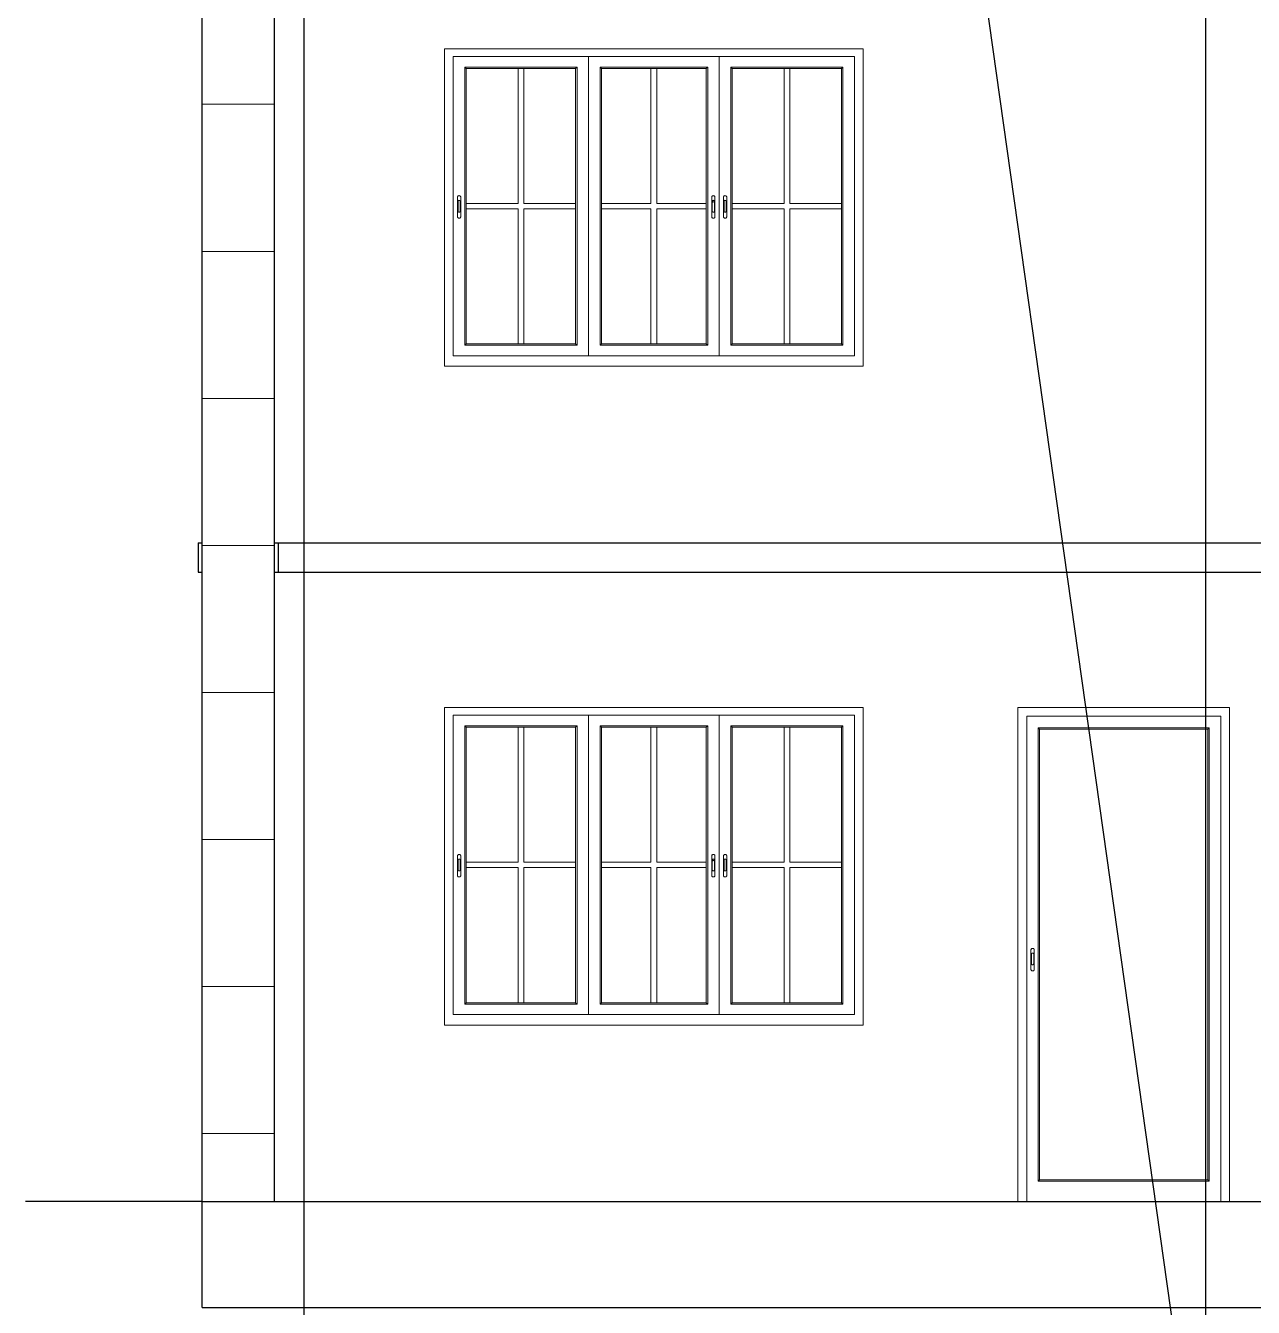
# Model space of a CAD drawing. Header units: inches. Extents: x -5000150 to -4996975, y -3262045 to -3259800.
# Drawn here: x -4998942.3 to -4998733.5, y -3261155.9 to -3260938 of the extents above; entities that cross this region are included whole.
import ezdxf

# ---------------------------------------------------------------- set-up
doc = ezdxf.new("R2010")
doc.units = ezdxf.units.IN
doc.header["$LTSCALE"] = 2
doc.header["$MEASUREMENT"] = 0
doc.linetypes.add('ACAD_ISO02W100', pattern=[15, 12, -3])
doc.layers.get('0').update_dxf_attribs({"linetype": 'CONTINUOUS'})
doc.layers.add('HATCH', color=60, linetype='ACAD_ISO02W100', lineweight=13)
doc.layers.add('window', color=4, linetype='CONTINUOUS', lineweight=13)

msp = doc.modelspace()

# ---------------------------------------------------------------- hatches: boundary and pattern name
at = {"layer": 'HATCH', "transparency": 33554661}
h = msp.add_hatch(dxfattribs=at)
h.set_pattern_fill('ANSI37', color=256, scale=200, angle=45)
h.set_pattern_definition([(90, (6503.708, 1998.61), (-25, 0), []), (180, (6503.708, 1998.61), (-4e-15, -25), [])])
h.paths.add_polyline_path([(-4998900, -3260913.91), (-4998900, -3260763.91), (-4998907.01, -3260763.91), (-4998907.01, -3260801.91), (-4998908.12, -3260801.91), (-4998908.12, -3260806.91), (-4998907.01, -3260806.91), (-4998907.01, -3260913.91), (-4998913.41, -3260913.91), (-4998913.41, -3260918.91), (-4998912.31, -3260918.91), (-4998912.31, -3261025.91), (-4998912.31, -3261137.91), (-4998900, -3261137.91), (-4998900, -3261025.91)])

# ---------------------------------------------------------------- linework, layer by layer
at = {"ltscale": 0.5}
for p, q in [((-4998900, -3261025.91), (-4998900, -3260913.91)), ((-4998912.31, -3261025.91), (-4998912.31, -3260918.91)), ((-4998912.97, -3261025.91), (-4998912.31, -3261025.91)), ((-4998912.97, -3261025.91), (-4998912.97, -3261030.91)), ((-4998912.31, -3261137.91), (-4998912.31, -3261025.91)), ((-4998900, -3261025.91), (-4998565.77, -3261025.91)), ((-4998900, -3261137.91), (-4998900, -3261025.91)), ((-4998899.33, -3261030.91), (-4998899.33, -3261025.91)), ((-4998912.97, -3261030.91), (-4998912.31, -3261030.91)), ((-4998900, -3261030.91), (-4998565.77, -3261030.91)), ((-4998912.31, -3261137.91), (-4998942.31, -3261137.91)), ((-4998912.31, -3261137.91), (-4998568.28, -3261137.91)), ((-4998912.31, -3261155.91), (-4998912.31, -3261137.91)), ((-4998912.31, -3261155.91), (-4998568.28, -3261155.91))]:
    msp.add_line(p, q, dxfattribs=at)
for p, direction in [((-4998894.94, -3260110.56), (0.1395005, -0.990222)), ((-4998894.94, -3260110.56), (0, 1)), ((-4998741.63, -3260237.3), (0, 1))]:
    msp.add_xline(p, direction, dxfattribs=at)
at = {"layer": 'window'}
for p, q in [((-4998871.08, -3260995.91), (-4998871.08, -3260941.91)), ((-4998799.85, -3260941.91), (-4998871.08, -3260941.91)), ((-4998869.58, -3260994.14), (-4998869.58, -3260943.25)), ((-4998801.35, -3260943.25), (-4998869.58, -3260943.25)), ((-4998846.58, -3260943.25), (-4998846.58, -3260994.14)), ((-4998824.35, -3260943.25), (-4998824.35, -3260994.14)), ((-4998801.35, -3260943.25), (-4998801.35, -3260994.14)), ((-4998799.85, -3260995.91), (-4998799.85, -3260941.91)), ((-4998867.62, -3260992.34), (-4998867.62, -3260945.05)), ((-4998867.62, -3260945.05), (-4998848.54, -3260945.05)), ((-4998867.37, -3260945.27), (-4998867.62, -3260945.05)), ((-4998867.37, -3260992.11), (-4998867.37, -3260945.27)), ((-4998848.79, -3260945.27), (-4998867.37, -3260945.27)), ((-4998858.57, -3260945.27), (-4998858.57, -3260968.24)), ((-4998857.59, -3260945.27), (-4998857.59, -3260968.24)), ((-4998848.79, -3260945.27), (-4998848.54, -3260945.05)), ((-4998848.79, -3260945.27), (-4998848.79, -3260992.11)), ((-4998848.54, -3260945.05), (-4998848.54, -3260992.34)), ((-4998826.32, -3260945.05), (-4998844.62, -3260945.05)), ((-4998844.62, -3260945.05), (-4998844.62, -3260992.34)), ((-4998844.37, -3260945.27), (-4998844.62, -3260945.05)), ((-4998844.37, -3260945.27), (-4998844.37, -3260992.11)), ((-4998844.37, -3260945.27), (-4998826.56, -3260945.27)), ((-4998835.96, -3260945.27), (-4998835.96, -3260968.24)), ((-4998834.98, -3260945.27), (-4998834.98, -3260968.24)), ((-4998826.56, -3260945.27), (-4998826.32, -3260945.05)), ((-4998826.56, -3260992.11), (-4998826.56, -3260945.27)), ((-4998826.32, -3260992.34), (-4998826.32, -3260945.05)), ((-4998822.39, -3260992.34), (-4998822.39, -3260945.05)), ((-4998822.39, -3260945.05), (-4998803.32, -3260945.05)), ((-4998822.14, -3260945.27), (-4998822.39, -3260945.05)), ((-4998822.14, -3260992.11), (-4998822.14, -3260945.27)), ((-4998803.56, -3260945.27), (-4998822.14, -3260945.27)), ((-4998813.34, -3260945.27), (-4998813.34, -3260968.24)), ((-4998812.36, -3260945.27), (-4998812.36, -3260968.24)), ((-4998803.56, -3260945.27), (-4998803.32, -3260945.05)), ((-4998803.56, -3260945.27), (-4998803.56, -3260992.11)), ((-4998803.32, -3260945.05), (-4998803.32, -3260992.34)), ((-4998868.85, -3260967.09), (-4998868.84, -3260967.06)), ((-4998868.85, -3260967.12), (-4998868.84, -3260967.06)), ((-4998868.85, -3260967.12), (-4998868.85, -3260967.09)), ((-4998868.85, -3260970.52), (-4998868.85, -3260967.12)), ((-4998868.84, -3260967.06), (-4998868.82, -3260967.02)), ((-4998868.82, -3260967.02), (-4998868.8, -3260966.99)), ((-4998868.78, -3260966.97), (-4998868.8, -3260966.99)), ((-4998868.74, -3260966.95), (-4998868.78, -3260966.97)), ((-4998868.76, -3260967.82), (-4998868.77, -3260967.84)), ((-4998868.77, -3260967.84), (-4998868.77, -3260969.55)), ((-4998868.75, -3260967.78), (-4998868.76, -3260967.8)), ((-4998868.76, -3260967.8), (-4998868.76, -3260967.82)), ((-4998868.73, -3260967.76), (-4998868.75, -3260967.78)), ((-4998868.74, -3260966.95), (-4998868.71, -3260966.93)), ((-4998868.71, -3260967.74), (-4998868.73, -3260967.76)), ((-4998868.67, -3260966.91), (-4998868.71, -3260966.93)), ((-4998868.69, -3260967.72), (-4998868.71, -3260967.74)), ((-4998868.67, -3260967.71), (-4998868.69, -3260967.72)), ((-4998868.63, -3260966.91), (-4998868.67, -3260966.91)), ((-4998868.64, -3260967.7), (-4998868.67, -3260967.71)), ((-4998868.61, -3260967.7), (-4998868.64, -3260967.7)), ((-4998868.58, -3260966.9), (-4998868.63, -3260966.91)), ((-4998868.58, -3260967.69), (-4998868.61, -3260967.7)), ((-4998868.54, -3260966.91), (-4998868.58, -3260966.9)), ((-4998868.56, -3260967.7), (-4998868.58, -3260967.69)), ((-4998868.53, -3260967.7), (-4998868.56, -3260967.7)), ((-4998868.54, -3260966.91), (-4998868.5, -3260966.91)), ((-4998868.5, -3260967.71), (-4998868.53, -3260967.7)), ((-4998868.5, -3260966.91), (-4998868.46, -3260966.93)), ((-4998868.48, -3260967.72), (-4998868.5, -3260967.71)), ((-4998868.46, -3260967.74), (-4998868.48, -3260967.72)), ((-4998868.46, -3260966.93), (-4998868.43, -3260966.95)), ((-4998868.44, -3260967.76), (-4998868.46, -3260967.74)), ((-4998868.42, -3260967.78), (-4998868.44, -3260967.76)), ((-4998868.43, -3260966.95), (-4998868.39, -3260966.97)), ((-4998868.41, -3260967.8), (-4998868.42, -3260967.78)), ((-4998868.41, -3260967.82), (-4998868.41, -3260967.8)), ((-4998868.4, -3260967.84), (-4998868.41, -3260967.82)), ((-4998868.4, -3260969.55), (-4998868.4, -3260967.84)), ((-4998868.39, -3260966.97), (-4998868.37, -3260966.99)), ((-4998868.34, -3260967.02), (-4998868.37, -3260966.99)), ((-4998868.33, -3260967.06), (-4998868.34, -3260967.02)), ((-4998868.32, -3260967.09), (-4998868.33, -3260967.06)), ((-4998868.32, -3260967.09), (-4998868.31, -3260967.12)), ((-4998868.31, -3260967.12), (-4998868.31, -3260970.52)), ((-4998825.61, -3260967.06), (-4998825.62, -3260967.09)), ((-4998825.62, -3260967.09), (-4998825.62, -3260967.12)), ((-4998825.62, -3260967.12), (-4998825.62, -3260970.52)), ((-4998825.59, -3260967.02), (-4998825.61, -3260967.06)), ((-4998825.57, -3260966.99), (-4998825.59, -3260967.02)), ((-4998825.54, -3260966.97), (-4998825.57, -3260966.99)), ((-4998825.51, -3260966.95), (-4998825.54, -3260966.97)), ((-4998825.53, -3260967.82), (-4998825.52, -3260967.8)), ((-4998825.53, -3260967.84), (-4998825.53, -3260967.82)), ((-4998825.53, -3260968.09), (-4998825.53, -3260967.84)), ((-4998825.52, -3260967.8), (-4998825.51, -3260967.78)), ((-4998825.47, -3260966.93), (-4998825.51, -3260966.95)), ((-4998825.51, -3260967.78), (-4998825.5, -3260967.76)), ((-4998825.5, -3260967.76), (-4998825.48, -3260967.74)), ((-4998825.48, -3260967.74), (-4998825.46, -3260967.72)), ((-4998825.43, -3260966.91), (-4998825.47, -3260966.93)), ((-4998825.46, -3260967.72), (-4998825.43, -3260967.71)), ((-4998825.39, -3260966.91), (-4998825.43, -3260966.91)), ((-4998825.43, -3260967.71), (-4998825.4, -3260967.7)), ((-4998825.43, -3260967.96), (-4998825.4, -3260967.95)), ((-4998825.4, -3260967.7), (-4998825.38, -3260967.7)), ((-4998825.4, -3260967.95), (-4998825.38, -3260967.94)), ((-4998825.35, -3260966.9), (-4998825.39, -3260966.91)), ((-4998825.38, -3260967.7), (-4998825.35, -3260967.69)), ((-4998825.38, -3260967.94), (-4998825.35, -3260967.94)), ((-4998825.31, -3260966.91), (-4998825.35, -3260966.9)), ((-4998825.35, -3260967.69), (-4998825.32, -3260967.7)), ((-4998825.35, -3260967.94), (-4998825.32, -3260967.94)), ((-4998825.32, -3260967.7), (-4998825.29, -3260967.7)), ((-4998825.32, -3260967.94), (-4998825.29, -3260967.95)), ((-4998825.27, -3260966.91), (-4998825.31, -3260966.91)), ((-4998825.29, -3260967.7), (-4998825.27, -3260967.71)), ((-4998825.29, -3260967.95), (-4998825.27, -3260967.96)), ((-4998825.23, -3260966.93), (-4998825.27, -3260966.91)), ((-4998825.27, -3260967.71), (-4998825.24, -3260967.72)), ((-4998825.24, -3260967.72), (-4998825.22, -3260967.74)), ((-4998825.19, -3260966.95), (-4998825.23, -3260966.93)), ((-4998825.22, -3260967.74), (-4998825.2, -3260967.76)), ((-4998825.2, -3260967.76), (-4998825.19, -3260967.78)), ((-4998825.16, -3260966.97), (-4998825.19, -3260966.95)), ((-4998825.19, -3260967.78), (-4998825.18, -3260967.8)), ((-4998825.18, -3260967.8), (-4998825.17, -3260967.82)), ((-4998825.17, -3260967.82), (-4998825.17, -3260967.84)), ((-4998825.17, -3260969.55), (-4998825.17, -3260967.84)), ((-4998825.13, -3260966.99), (-4998825.16, -3260966.97)), ((-4998825.11, -3260967.02), (-4998825.13, -3260966.99)), ((-4998825.09, -3260967.06), (-4998825.11, -3260967.02)), ((-4998825.08, -3260967.09), (-4998825.09, -3260967.06)), ((-4998825.08, -3260967.12), (-4998825.09, -3260967.06)), ((-4998825.08, -3260967.12), (-4998825.08, -3260967.09)), ((-4998825.08, -3260970.52), (-4998825.08, -3260967.12)), ((-4998823.63, -3260967.12), (-4998823.61, -3260967.06)), ((-4998823.63, -3260967.12), (-4998823.62, -3260967.09)), ((-4998823.63, -3260970.52), (-4998823.63, -3260967.12)), ((-4998823.62, -3260967.09), (-4998823.61, -3260967.06)), ((-4998823.61, -3260967.06), (-4998823.6, -3260967.02)), ((-4998823.6, -3260967.02), (-4998823.58, -3260966.99)), ((-4998823.55, -3260966.97), (-4998823.58, -3260966.99)), ((-4998823.52, -3260966.95), (-4998823.55, -3260966.97)), ((-4998823.53, -3260967.8), (-4998823.54, -3260967.82)), ((-4998823.54, -3260967.82), (-4998823.54, -3260967.84)), ((-4998823.54, -3260967.84), (-4998823.54, -3260969.55)), ((-4998823.52, -3260967.78), (-4998823.53, -3260967.8)), ((-4998823.52, -3260966.95), (-4998823.48, -3260966.93)), ((-4998823.5, -3260967.76), (-4998823.52, -3260967.78)), ((-4998823.49, -3260967.74), (-4998823.5, -3260967.76)), ((-4998823.46, -3260967.72), (-4998823.49, -3260967.74)), ((-4998823.44, -3260966.91), (-4998823.48, -3260966.93)), ((-4998823.44, -3260967.71), (-4998823.46, -3260967.72)), ((-4998823.4, -3260966.91), (-4998823.44, -3260966.91)), ((-4998823.41, -3260967.7), (-4998823.44, -3260967.71)), ((-4998823.39, -3260967.7), (-4998823.41, -3260967.7)), ((-4998823.36, -3260966.9), (-4998823.4, -3260966.91)), ((-4998823.36, -3260967.69), (-4998823.39, -3260967.7)), ((-4998823.32, -3260966.91), (-4998823.36, -3260966.9)), ((-4998823.33, -3260967.7), (-4998823.36, -3260967.69)), ((-4998823.3, -3260967.7), (-4998823.33, -3260967.7)), ((-4998823.32, -3260966.91), (-4998823.27, -3260966.91)), ((-4998823.28, -3260967.71), (-4998823.3, -3260967.7)), ((-4998823.25, -3260967.72), (-4998823.28, -3260967.71)), ((-4998823.27, -3260966.91), (-4998823.23, -3260966.93)), ((-4998823.23, -3260967.74), (-4998823.25, -3260967.72)), ((-4998823.23, -3260966.93), (-4998823.2, -3260966.95)), ((-4998823.21, -3260967.76), (-4998823.23, -3260967.74)), ((-4998823.2, -3260967.78), (-4998823.21, -3260967.76)), ((-4998823.2, -3260966.95), (-4998823.17, -3260966.97)), ((-4998823.18, -3260967.8), (-4998823.2, -3260967.78)), ((-4998823.18, -3260967.82), (-4998823.18, -3260967.8)), ((-4998823.18, -3260967.84), (-4998823.18, -3260967.82)), ((-4998823.18, -3260969.55), (-4998823.18, -3260967.84)), ((-4998823.17, -3260966.97), (-4998823.14, -3260966.99)), ((-4998823.12, -3260967.02), (-4998823.14, -3260966.99)), ((-4998823.1, -3260967.06), (-4998823.12, -3260967.02)), ((-4998823.09, -3260967.09), (-4998823.1, -3260967.06)), ((-4998823.09, -3260967.09), (-4998823.09, -3260967.12)), ((-4998823.09, -3260967.12), (-4998823.09, -3260970.52)), ((-4998868.76, -3260969.57), (-4998868.77, -3260969.55)), ((-4998868.76, -3260969.6), (-4998868.76, -3260969.57)), ((-4998868.75, -3260969.62), (-4998868.76, -3260969.6)), ((-4998868.73, -3260969.64), (-4998868.75, -3260969.62)), ((-4998868.71, -3260969.65), (-4998868.73, -3260969.64)), ((-4998868.69, -3260969.67), (-4998868.71, -3260969.65)), ((-4998868.67, -3260969.68), (-4998868.69, -3260969.67)), ((-4998868.64, -3260969.69), (-4998868.67, -3260969.68)), ((-4998868.61, -3260969.7), (-4998868.64, -3260969.69)), ((-4998868.58, -3260969.7), (-4998868.61, -3260969.7)), ((-4998868.56, -3260969.7), (-4998868.58, -3260969.7)), ((-4998868.53, -3260969.69), (-4998868.56, -3260969.7)), ((-4998868.5, -3260969.68), (-4998868.53, -3260969.69)), ((-4998868.48, -3260969.67), (-4998868.5, -3260969.68)), ((-4998868.46, -3260969.65), (-4998868.48, -3260969.67)), ((-4998868.44, -3260969.64), (-4998868.46, -3260969.65)), ((-4998868.42, -3260969.62), (-4998868.44, -3260969.64)), ((-4998868.41, -3260969.6), (-4998868.42, -3260969.62)), ((-4998868.4, -3260969.55), (-4998868.41, -3260969.57)), ((-4998868.41, -3260969.57), (-4998868.41, -3260969.6)), ((-4998867.37, -3260968.24), (-4998858.57, -3260968.24)), ((-4998867.37, -3260969.14), (-4998858.57, -3260969.14)), ((-4998858.57, -3260969.14), (-4998858.57, -3260992.11)), ((-4998857.59, -3260968.24), (-4998848.79, -3260968.24)), ((-4998857.59, -3260969.14), (-4998848.79, -3260969.14)), ((-4998857.59, -3260969.14), (-4998857.59, -3260992.11)), ((-4998835.96, -3260968.24), (-4998844.37, -3260968.24)), ((-4998835.96, -3260969.14), (-4998844.37, -3260969.14)), ((-4998835.96, -3260969.14), (-4998835.96, -3260992.11)), ((-4998826.56, -3260968.24), (-4998834.98, -3260968.24)), ((-4998834.98, -3260969.14), (-4998834.98, -3260992.11)), ((-4998826.56, -3260969.14), (-4998834.98, -3260969.14)), ((-4998825.53, -3260968.07), (-4998825.52, -3260968.05)), ((-4998825.53, -3260968.09), (-4998825.53, -3260968.07)), ((-4998825.53, -3260969.55), (-4998825.53, -3260968.09)), ((-4998825.53, -3260969.55), (-4998825.53, -3260969.57)), ((-4998825.53, -3260969.57), (-4998825.52, -3260969.6)), ((-4998825.52, -3260968.05), (-4998825.51, -3260968.02)), ((-4998825.52, -3260969.6), (-4998825.51, -3260969.62)), ((-4998825.51, -3260968.02), (-4998825.5, -3260968)), ((-4998825.51, -3260969.62), (-4998825.5, -3260969.64)), ((-4998825.5, -3260968), (-4998825.48, -3260967.99)), ((-4998825.5, -3260969.64), (-4998825.48, -3260969.65)), ((-4998825.48, -3260967.99), (-4998825.46, -3260967.97)), ((-4998825.48, -3260969.65), (-4998825.46, -3260969.67)), ((-4998825.46, -3260967.97), (-4998825.43, -3260967.96)), ((-4998825.46, -3260969.67), (-4998825.43, -3260969.68)), ((-4998825.43, -3260969.68), (-4998825.4, -3260969.69)), ((-4998825.4, -3260969.69), (-4998825.38, -3260969.7)), ((-4998825.38, -3260969.7), (-4998825.35, -3260969.7)), ((-4998825.35, -3260969.7), (-4998825.32, -3260969.7)), ((-4998825.32, -3260969.7), (-4998825.29, -3260969.69)), ((-4998825.29, -3260969.69), (-4998825.27, -3260969.68)), ((-4998825.27, -3260967.96), (-4998825.24, -3260967.97)), ((-4998825.27, -3260969.68), (-4998825.24, -3260969.67)), ((-4998825.24, -3260967.97), (-4998825.22, -3260967.99)), ((-4998825.24, -3260969.67), (-4998825.22, -3260969.65)), ((-4998825.22, -3260967.99), (-4998825.2, -3260968)), ((-4998825.22, -3260969.65), (-4998825.2, -3260969.64)), ((-4998825.2, -3260968), (-4998825.19, -3260968.02)), ((-4998825.2, -3260969.64), (-4998825.19, -3260969.62)), ((-4998825.19, -3260968.02), (-4998825.18, -3260968.05)), ((-4998825.19, -3260969.62), (-4998825.18, -3260969.6)), ((-4998825.18, -3260968.05), (-4998825.17, -3260968.07)), ((-4998825.18, -3260969.6), (-4998825.17, -3260969.57)), ((-4998825.17, -3260968.07), (-4998825.17, -3260968.09)), ((-4998825.17, -3260969.57), (-4998825.17, -3260969.55)), ((-4998823.54, -3260969.57), (-4998823.54, -3260969.55)), ((-4998823.53, -3260969.6), (-4998823.54, -3260969.57)), ((-4998823.52, -3260969.62), (-4998823.53, -3260969.6)), ((-4998823.5, -3260969.64), (-4998823.52, -3260969.62)), ((-4998823.49, -3260969.65), (-4998823.5, -3260969.64)), ((-4998823.46, -3260969.67), (-4998823.49, -3260969.65)), ((-4998823.44, -3260969.68), (-4998823.46, -3260969.67)), ((-4998823.41, -3260969.69), (-4998823.44, -3260969.68)), ((-4998823.39, -3260969.7), (-4998823.41, -3260969.69)), ((-4998823.36, -3260969.7), (-4998823.39, -3260969.7)), ((-4998823.33, -3260969.7), (-4998823.36, -3260969.7)), ((-4998823.3, -3260969.69), (-4998823.33, -3260969.7)), ((-4998823.28, -3260969.68), (-4998823.3, -3260969.69)), ((-4998823.25, -3260969.67), (-4998823.28, -3260969.68)), ((-4998823.23, -3260969.65), (-4998823.25, -3260969.67)), ((-4998823.21, -3260969.64), (-4998823.23, -3260969.65)), ((-4998823.2, -3260969.62), (-4998823.21, -3260969.64)), ((-4998823.18, -3260969.6), (-4998823.2, -3260969.62)), ((-4998823.18, -3260969.55), (-4998823.18, -3260969.57)), ((-4998823.18, -3260969.57), (-4998823.18, -3260969.6)), ((-4998822.14, -3260968.24), (-4998813.34, -3260968.24)), ((-4998822.14, -3260969.14), (-4998813.34, -3260969.14)), ((-4998813.34, -3260969.14), (-4998813.34, -3260992.11)), ((-4998812.36, -3260968.24), (-4998803.56, -3260968.24)), ((-4998812.36, -3260969.14), (-4998803.56, -3260969.14)), ((-4998812.36, -3260969.14), (-4998812.36, -3260992.11)), ((-4998868.85, -3260970.55), (-4998868.85, -3260970.52)), ((-4998868.84, -3260970.58), (-4998868.85, -3260970.55)), ((-4998868.84, -3260970.58), (-4998868.82, -3260970.62)), ((-4998868.82, -3260970.62), (-4998868.8, -3260970.65)), ((-4998868.8, -3260970.65), (-4998868.78, -3260970.67)), ((-4998868.74, -3260970.69), (-4998868.78, -3260970.67)), ((-4998868.71, -3260970.71), (-4998868.74, -3260970.69)), ((-4998868.71, -3260970.71), (-4998868.67, -3260970.73)), ((-4998868.63, -3260970.73), (-4998868.67, -3260970.73)), ((-4998868.58, -3260970.74), (-4998868.63, -3260970.73)), ((-4998868.58, -3260970.74), (-4998868.54, -3260970.73)), ((-4998868.54, -3260970.73), (-4998868.5, -3260970.73)), ((-4998868.46, -3260970.71), (-4998868.5, -3260970.73)), ((-4998868.43, -3260970.69), (-4998868.46, -3260970.71)), ((-4998868.43, -3260970.69), (-4998868.39, -3260970.67)), ((-4998868.39, -3260970.67), (-4998868.37, -3260970.65)), ((-4998868.37, -3260970.65), (-4998868.34, -3260970.62)), ((-4998868.33, -3260970.58), (-4998868.34, -3260970.62)), ((-4998868.31, -3260970.52), (-4998868.33, -3260970.58)), ((-4998868.32, -3260970.55), (-4998868.33, -3260970.58)), ((-4998868.32, -3260970.55), (-4998868.31, -3260970.52)), ((-4998825.62, -3260970.55), (-4998825.62, -3260970.52)), ((-4998825.62, -3260970.52), (-4998825.61, -3260970.58)), ((-4998825.62, -3260970.55), (-4998825.61, -3260970.58)), ((-4998825.61, -3260970.58), (-4998825.59, -3260970.62)), ((-4998825.59, -3260970.62), (-4998825.57, -3260970.65)), ((-4998825.57, -3260970.65), (-4998825.54, -3260970.67)), ((-4998825.54, -3260970.67), (-4998825.51, -3260970.69)), ((-4998825.51, -3260970.69), (-4998825.47, -3260970.71)), ((-4998825.47, -3260970.71), (-4998825.43, -3260970.73)), ((-4998825.43, -3260970.73), (-4998825.39, -3260970.73)), ((-4998825.39, -3260970.73), (-4998825.35, -3260970.74)), ((-4998825.35, -3260970.74), (-4998825.31, -3260970.73)), ((-4998825.31, -3260970.73), (-4998825.27, -3260970.73)), ((-4998825.27, -3260970.73), (-4998825.23, -3260970.71)), ((-4998825.23, -3260970.71), (-4998825.19, -3260970.69)), ((-4998825.19, -3260970.69), (-4998825.16, -3260970.67)), ((-4998825.16, -3260970.67), (-4998825.13, -3260970.65)), ((-4998825.13, -3260970.65), (-4998825.11, -3260970.62)), ((-4998825.11, -3260970.62), (-4998825.09, -3260970.58)), ((-4998825.09, -3260970.58), (-4998825.08, -3260970.55)), ((-4998825.08, -3260970.55), (-4998825.08, -3260970.52)), ((-4998823.62, -3260970.55), (-4998823.63, -3260970.52)), ((-4998823.61, -3260970.58), (-4998823.62, -3260970.55)), ((-4998823.61, -3260970.58), (-4998823.6, -3260970.62)), ((-4998823.6, -3260970.62), (-4998823.58, -3260970.65)), ((-4998823.58, -3260970.65), (-4998823.55, -3260970.67)), ((-4998823.52, -3260970.69), (-4998823.55, -3260970.67)), ((-4998823.48, -3260970.71), (-4998823.52, -3260970.69)), ((-4998823.48, -3260970.71), (-4998823.44, -3260970.73)), ((-4998823.4, -3260970.73), (-4998823.44, -3260970.73)), ((-4998823.36, -3260970.74), (-4998823.4, -3260970.73)), ((-4998823.36, -3260970.74), (-4998823.32, -3260970.73)), ((-4998823.32, -3260970.73), (-4998823.27, -3260970.73)), ((-4998823.23, -3260970.71), (-4998823.27, -3260970.73)), ((-4998823.2, -3260970.69), (-4998823.23, -3260970.71)), ((-4998823.2, -3260970.69), (-4998823.17, -3260970.67)), ((-4998823.17, -3260970.67), (-4998823.14, -3260970.65)), ((-4998823.14, -3260970.65), (-4998823.12, -3260970.62)), ((-4998823.1, -3260970.58), (-4998823.12, -3260970.62)), ((-4998823.09, -3260970.52), (-4998823.1, -3260970.58)), ((-4998823.09, -3260970.55), (-4998823.1, -3260970.58)), ((-4998823.09, -3260970.55), (-4998823.09, -3260970.52)), ((-4998867.62, -3260992.34), (-4998867.37, -3260992.11)), ((-4998848.54, -3260992.34), (-4998867.62, -3260992.34)), ((-4998848.79, -3260992.11), (-4998867.37, -3260992.11)), ((-4998848.79, -3260992.11), (-4998848.54, -3260992.34)), ((-4998844.37, -3260992.11), (-4998844.62, -3260992.34)), ((-4998844.62, -3260992.34), (-4998826.32, -3260992.34)), ((-4998844.37, -3260992.11), (-4998826.56, -3260992.11)), ((-4998826.32, -3260992.34), (-4998826.56, -3260992.11)), ((-4998822.39, -3260992.34), (-4998822.14, -3260992.11)), ((-4998803.32, -3260992.34), (-4998822.39, -3260992.34)), ((-4998803.56, -3260992.11), (-4998822.14, -3260992.11)), ((-4998803.56, -3260992.11), (-4998803.32, -3260992.34)), ((-4998799.85, -3260995.91), (-4998871.08, -3260995.91)), ((-4998869.58, -3260994.14), (-4998846.58, -3260994.14)), ((-4998824.35, -3260994.14), (-4998846.58, -3260994.14)), ((-4998824.35, -3260994.14), (-4998801.35, -3260994.14)), ((-4998871.08, -3261107.91), (-4998871.08, -3261053.91)), ((-4998799.85, -3261053.91), (-4998871.08, -3261053.91)), ((-4998799.85, -3261107.91), (-4998799.85, -3261053.91)), ((-4998869.58, -3261106.14), (-4998869.58, -3261055.25)), ((-4998801.35, -3261055.25), (-4998869.58, -3261055.25)), ((-4998867.62, -3261104.34), (-4998867.62, -3261057.05)), ((-4998867.62, -3261057.05), (-4998848.54, -3261057.05)), ((-4998867.37, -3261057.27), (-4998867.62, -3261057.05)), ((-4998867.37, -3261104.11), (-4998867.37, -3261057.27)), ((-4998848.79, -3261057.27), (-4998867.37, -3261057.27)), ((-4998858.57, -3261057.27), (-4998858.57, -3261080.24)), ((-4998857.59, -3261057.27), (-4998857.59, -3261080.24)), ((-4998848.79, -3261057.27), (-4998848.54, -3261057.05)), ((-4998848.79, -3261057.27), (-4998848.79, -3261104.11)), ((-4998848.54, -3261057.05), (-4998848.54, -3261104.34)), ((-4998846.58, -3261055.25), (-4998846.58, -3261106.14)), ((-4998826.32, -3261057.05), (-4998844.62, -3261057.05)), ((-4998844.62, -3261057.05), (-4998844.62, -3261104.34)), ((-4998844.37, -3261057.27), (-4998844.62, -3261057.05)), ((-4998844.37, -3261057.27), (-4998844.37, -3261104.11)), ((-4998844.37, -3261057.27), (-4998826.56, -3261057.27)), ((-4998835.96, -3261057.27), (-4998835.96, -3261080.24)), ((-4998834.98, -3261057.27), (-4998834.98, -3261080.24)), ((-4998826.56, -3261057.27), (-4998826.32, -3261057.05)), ((-4998826.56, -3261104.11), (-4998826.56, -3261057.27)), ((-4998826.32, -3261104.34), (-4998826.32, -3261057.05)), ((-4998824.35, -3261055.25), (-4998824.35, -3261106.14)), ((-4998822.39, -3261104.34), (-4998822.39, -3261057.05)), ((-4998822.39, -3261057.05), (-4998803.32, -3261057.05)), ((-4998822.14, -3261057.27), (-4998822.39, -3261057.05)), ((-4998822.14, -3261104.11), (-4998822.14, -3261057.27)), ((-4998803.56, -3261057.27), (-4998822.14, -3261057.27)), ((-4998813.34, -3261057.27), (-4998813.34, -3261080.24)), ((-4998812.36, -3261057.27), (-4998812.36, -3261080.24)), ((-4998803.56, -3261057.27), (-4998803.32, -3261057.05)), ((-4998803.56, -3261057.27), (-4998803.56, -3261104.11)), ((-4998803.32, -3261057.05), (-4998803.32, -3261104.34)), ((-4998801.35, -3261055.25), (-4998801.35, -3261106.14)), ((-4998769.87, -3261057.6), (-4998770.1, -3261057.38)), ((-4998741.25, -3261057.6), (-4998741.03, -3261057.38)), ((-4998868.85, -3261079.09), (-4998868.84, -3261079.06)), ((-4998868.85, -3261079.12), (-4998868.84, -3261079.06)), ((-4998868.85, -3261079.12), (-4998868.85, -3261079.09)), ((-4998868.84, -3261079.06), (-4998868.82, -3261079.02)), ((-4998868.82, -3261079.02), (-4998868.8, -3261078.99)), ((-4998868.78, -3261078.97), (-4998868.8, -3261078.99)), ((-4998868.74, -3261078.95), (-4998868.78, -3261078.97)), ((-4998868.74, -3261078.95), (-4998868.71, -3261078.93)), ((-4998868.67, -3261078.91), (-4998868.71, -3261078.93)), ((-4998868.63, -3261078.91), (-4998868.67, -3261078.91)), ((-4998868.58, -3261078.9), (-4998868.63, -3261078.91)), ((-4998868.54, -3261078.91), (-4998868.58, -3261078.9)), ((-4998868.54, -3261078.91), (-4998868.5, -3261078.91)), ((-4998868.5, -3261078.91), (-4998868.46, -3261078.93)), ((-4998868.46, -3261078.93), (-4998868.43, -3261078.95)), ((-4998868.43, -3261078.95), (-4998868.39, -3261078.97)), ((-4998868.39, -3261078.97), (-4998868.37, -3261078.99)), ((-4998868.34, -3261079.02), (-4998868.37, -3261078.99)), ((-4998868.33, -3261079.06), (-4998868.34, -3261079.02)), ((-4998868.32, -3261079.09), (-4998868.33, -3261079.06)), ((-4998868.32, -3261079.09), (-4998868.31, -3261079.12)), ((-4998825.61, -3261079.06), (-4998825.62, -3261079.09)), ((-4998825.62, -3261079.09), (-4998825.62, -3261079.12)), ((-4998825.59, -3261079.02), (-4998825.61, -3261079.06)), ((-4998825.57, -3261078.99), (-4998825.59, -3261079.02)), ((-4998825.54, -3261078.97), (-4998825.57, -3261078.99)), ((-4998825.51, -3261078.95), (-4998825.54, -3261078.97)), ((-4998825.47, -3261078.93), (-4998825.51, -3261078.95)), ((-4998825.43, -3261078.91), (-4998825.47, -3261078.93)), ((-4998825.39, -3261078.91), (-4998825.43, -3261078.91)), ((-4998825.35, -3261078.9), (-4998825.39, -3261078.91)), ((-4998825.31, -3261078.91), (-4998825.35, -3261078.9)), ((-4998825.27, -3261078.91), (-4998825.31, -3261078.91)), ((-4998825.23, -3261078.93), (-4998825.27, -3261078.91)), ((-4998825.19, -3261078.95), (-4998825.23, -3261078.93)), ((-4998825.16, -3261078.97), (-4998825.19, -3261078.95)), ((-4998825.13, -3261078.99), (-4998825.16, -3261078.97)), ((-4998825.11, -3261079.02), (-4998825.13, -3261078.99)), ((-4998825.09, -3261079.06), (-4998825.11, -3261079.02)), ((-4998825.08, -3261079.09), (-4998825.09, -3261079.06)), ((-4998825.08, -3261079.12), (-4998825.09, -3261079.06)), ((-4998825.08, -3261079.12), (-4998825.08, -3261079.09)), ((-4998823.63, -3261079.12), (-4998823.61, -3261079.06)), ((-4998823.63, -3261079.12), (-4998823.62, -3261079.09)), ((-4998823.62, -3261079.09), (-4998823.61, -3261079.06)), ((-4998823.61, -3261079.06), (-4998823.6, -3261079.02)), ((-4998823.6, -3261079.02), (-4998823.58, -3261078.99)), ((-4998823.55, -3261078.97), (-4998823.58, -3261078.99)), ((-4998823.52, -3261078.95), (-4998823.55, -3261078.97)), ((-4998823.52, -3261078.95), (-4998823.48, -3261078.93)), ((-4998823.44, -3261078.91), (-4998823.48, -3261078.93)), ((-4998823.4, -3261078.91), (-4998823.44, -3261078.91)), ((-4998823.36, -3261078.9), (-4998823.4, -3261078.91)), ((-4998823.32, -3261078.91), (-4998823.36, -3261078.9)), ((-4998823.32, -3261078.91), (-4998823.27, -3261078.91)), ((-4998823.27, -3261078.91), (-4998823.23, -3261078.93)), ((-4998823.23, -3261078.93), (-4998823.2, -3261078.95)), ((-4998823.2, -3261078.95), (-4998823.17, -3261078.97)), ((-4998823.17, -3261078.97), (-4998823.14, -3261078.99)), ((-4998823.12, -3261079.02), (-4998823.14, -3261078.99)), ((-4998823.1, -3261079.06), (-4998823.12, -3261079.02)), ((-4998823.09, -3261079.09), (-4998823.1, -3261079.06)), ((-4998823.09, -3261079.09), (-4998823.09, -3261079.12)), ((-4998868.85, -3261082.52), (-4998868.85, -3261079.12)), ((-4998868.76, -3261079.82), (-4998868.77, -3261079.84)), ((-4998868.77, -3261079.84), (-4998868.77, -3261081.55)), ((-4998868.75, -3261079.78), (-4998868.76, -3261079.8)), ((-4998868.76, -3261079.8), (-4998868.76, -3261079.82)), ((-4998868.73, -3261079.76), (-4998868.75, -3261079.78)), ((-4998868.71, -3261079.74), (-4998868.73, -3261079.76)), ((-4998868.69, -3261079.72), (-4998868.71, -3261079.74)), ((-4998868.67, -3261079.71), (-4998868.69, -3261079.72)), ((-4998868.64, -3261079.7), (-4998868.67, -3261079.71)), ((-4998868.61, -3261079.7), (-4998868.64, -3261079.7)), ((-4998868.58, -3261079.69), (-4998868.61, -3261079.7)), ((-4998868.56, -3261079.7), (-4998868.58, -3261079.69)), ((-4998868.53, -3261079.7), (-4998868.56, -3261079.7)), ((-4998868.5, -3261079.71), (-4998868.53, -3261079.7)), ((-4998868.48, -3261079.72), (-4998868.5, -3261079.71)), ((-4998868.46, -3261079.74), (-4998868.48, -3261079.72)), ((-4998868.44, -3261079.76), (-4998868.46, -3261079.74)), ((-4998868.42, -3261079.78), (-4998868.44, -3261079.76)), ((-4998868.41, -3261079.8), (-4998868.42, -3261079.78)), ((-4998868.41, -3261079.82), (-4998868.41, -3261079.8)), ((-4998868.4, -3261079.84), (-4998868.41, -3261079.82)), ((-4998868.4, -3261081.55), (-4998868.4, -3261079.84)), ((-4998868.31, -3261079.12), (-4998868.31, -3261082.52)), ((-4998867.37, -3261080.24), (-4998858.57, -3261080.24)), ((-4998867.37, -3261081.14), (-4998858.57, -3261081.14)), ((-4998858.57, -3261081.14), (-4998858.57, -3261104.11)), ((-4998857.59, -3261080.24), (-4998848.79, -3261080.24)), ((-4998857.59, -3261081.14), (-4998848.79, -3261081.14)), ((-4998857.59, -3261081.14), (-4998857.59, -3261104.11)), ((-4998835.96, -3261080.24), (-4998844.37, -3261080.24)), ((-4998835.96, -3261081.14), (-4998844.37, -3261081.14)), ((-4998835.96, -3261081.14), (-4998835.96, -3261104.11)), ((-4998826.56, -3261080.24), (-4998834.98, -3261080.24)), ((-4998834.98, -3261081.14), (-4998834.98, -3261104.11)), ((-4998826.56, -3261081.14), (-4998834.98, -3261081.14)), ((-4998825.62, -3261079.12), (-4998825.62, -3261082.52)), ((-4998825.53, -3261079.82), (-4998825.52, -3261079.8)), ((-4998825.53, -3261079.84), (-4998825.53, -3261079.82)), ((-4998825.53, -3261080.09), (-4998825.53, -3261079.84)), ((-4998825.53, -3261080.07), (-4998825.52, -3261080.05)), ((-4998825.53, -3261080.09), (-4998825.53, -3261080.07)), ((-4998825.53, -3261081.55), (-4998825.53, -3261080.09)), ((-4998825.52, -3261079.8), (-4998825.51, -3261079.78)), ((-4998825.52, -3261080.05), (-4998825.51, -3261080.02)), ((-4998825.51, -3261079.78), (-4998825.5, -3261079.76)), ((-4998825.51, -3261080.02), (-4998825.5, -3261080)), ((-4998825.5, -3261079.76), (-4998825.48, -3261079.74)), ((-4998825.5, -3261080), (-4998825.48, -3261079.99)), ((-4998825.48, -3261079.74), (-4998825.46, -3261079.72)), ((-4998825.48, -3261079.99), (-4998825.46, -3261079.97)), ((-4998825.46, -3261079.72), (-4998825.43, -3261079.71)), ((-4998825.46, -3261079.97), (-4998825.43, -3261079.96)), ((-4998825.43, -3261079.71), (-4998825.4, -3261079.7)), ((-4998825.43, -3261079.96), (-4998825.4, -3261079.95)), ((-4998825.4, -3261079.7), (-4998825.38, -3261079.7)), ((-4998825.4, -3261079.95), (-4998825.38, -3261079.94)), ((-4998825.38, -3261079.7), (-4998825.35, -3261079.69)), ((-4998825.38, -3261079.94), (-4998825.35, -3261079.94)), ((-4998825.35, -3261079.69), (-4998825.32, -3261079.7)), ((-4998825.35, -3261079.94), (-4998825.32, -3261079.94)), ((-4998825.32, -3261079.7), (-4998825.29, -3261079.7)), ((-4998825.32, -3261079.94), (-4998825.29, -3261079.95)), ((-4998825.29, -3261079.7), (-4998825.27, -3261079.71)), ((-4998825.29, -3261079.95), (-4998825.27, -3261079.96)), ((-4998825.27, -3261079.71), (-4998825.24, -3261079.72)), ((-4998825.27, -3261079.96), (-4998825.24, -3261079.97)), ((-4998825.24, -3261079.72), (-4998825.22, -3261079.74)), ((-4998825.24, -3261079.97), (-4998825.22, -3261079.99)), ((-4998825.22, -3261079.74), (-4998825.2, -3261079.76)), ((-4998825.22, -3261079.99), (-4998825.2, -3261080)), ((-4998825.2, -3261079.76), (-4998825.19, -3261079.78)), ((-4998825.2, -3261080), (-4998825.19, -3261080.02)), ((-4998825.19, -3261079.78), (-4998825.18, -3261079.8)), ((-4998825.19, -3261080.02), (-4998825.18, -3261080.05)), ((-4998825.18, -3261079.8), (-4998825.17, -3261079.82)), ((-4998825.18, -3261080.05), (-4998825.17, -3261080.07)), ((-4998825.17, -3261079.82), (-4998825.17, -3261079.84)), ((-4998825.17, -3261081.55), (-4998825.17, -3261079.84)), ((-4998825.17, -3261080.07), (-4998825.17, -3261080.09)), ((-4998825.08, -3261082.52), (-4998825.08, -3261079.12)), ((-4998823.63, -3261082.52), (-4998823.63, -3261079.12)), ((-4998823.53, -3261079.8), (-4998823.54, -3261079.82)), ((-4998823.54, -3261079.82), (-4998823.54, -3261079.84)), ((-4998823.54, -3261079.84), (-4998823.54, -3261081.55)), ((-4998823.52, -3261079.78), (-4998823.53, -3261079.8)), ((-4998823.5, -3261079.76), (-4998823.52, -3261079.78)), ((-4998823.49, -3261079.74), (-4998823.5, -3261079.76)), ((-4998823.46, -3261079.72), (-4998823.49, -3261079.74)), ((-4998823.44, -3261079.71), (-4998823.46, -3261079.72)), ((-4998823.41, -3261079.7), (-4998823.44, -3261079.71)), ((-4998823.39, -3261079.7), (-4998823.41, -3261079.7)), ((-4998823.36, -3261079.69), (-4998823.39, -3261079.7)), ((-4998823.33, -3261079.7), (-4998823.36, -3261079.69)), ((-4998823.3, -3261079.7), (-4998823.33, -3261079.7)), ((-4998823.28, -3261079.71), (-4998823.3, -3261079.7)), ((-4998823.25, -3261079.72), (-4998823.28, -3261079.71)), ((-4998823.23, -3261079.74), (-4998823.25, -3261079.72)), ((-4998823.21, -3261079.76), (-4998823.23, -3261079.74)), ((-4998823.2, -3261079.78), (-4998823.21, -3261079.76)), ((-4998823.18, -3261079.8), (-4998823.2, -3261079.78)), ((-4998823.18, -3261079.82), (-4998823.18, -3261079.8)), ((-4998823.18, -3261079.84), (-4998823.18, -3261079.82)), ((-4998823.18, -3261081.55), (-4998823.18, -3261079.84)), ((-4998823.09, -3261079.12), (-4998823.09, -3261082.52)), ((-4998822.14, -3261080.24), (-4998813.34, -3261080.24)), ((-4998822.14, -3261081.14), (-4998813.34, -3261081.14)), ((-4998813.34, -3261081.14), (-4998813.34, -3261104.11)), ((-4998812.36, -3261080.24), (-4998803.56, -3261080.24)), ((-4998812.36, -3261081.14), (-4998803.56, -3261081.14)), ((-4998812.36, -3261081.14), (-4998812.36, -3261104.11)), ((-4998868.85, -3261082.55), (-4998868.85, -3261082.52)), ((-4998868.84, -3261082.58), (-4998868.85, -3261082.55)), ((-4998868.84, -3261082.58), (-4998868.82, -3261082.62)), ((-4998868.82, -3261082.62), (-4998868.8, -3261082.65)), ((-4998868.8, -3261082.65), (-4998868.78, -3261082.67)), ((-4998868.74, -3261082.69), (-4998868.78, -3261082.67)), ((-4998868.76, -3261081.57), (-4998868.77, -3261081.55)), ((-4998868.76, -3261081.6), (-4998868.76, -3261081.57)), ((-4998868.75, -3261081.62), (-4998868.76, -3261081.6)), ((-4998868.73, -3261081.64), (-4998868.75, -3261081.62)), ((-4998868.71, -3261082.71), (-4998868.74, -3261082.69)), ((-4998868.71, -3261081.65), (-4998868.73, -3261081.64)), ((-4998868.69, -3261081.67), (-4998868.71, -3261081.65)), ((-4998868.71, -3261082.71), (-4998868.67, -3261082.73)), ((-4998868.67, -3261081.68), (-4998868.69, -3261081.67)), ((-4998868.64, -3261081.69), (-4998868.67, -3261081.68)), ((-4998868.63, -3261082.73), (-4998868.67, -3261082.73)), ((-4998868.61, -3261081.7), (-4998868.64, -3261081.69)), ((-4998868.58, -3261082.74), (-4998868.63, -3261082.73)), ((-4998868.58, -3261081.7), (-4998868.61, -3261081.7)), ((-4998868.56, -3261081.7), (-4998868.58, -3261081.7)), ((-4998868.58, -3261082.74), (-4998868.54, -3261082.73)), ((-4998868.53, -3261081.69), (-4998868.56, -3261081.7)), ((-4998868.54, -3261082.73), (-4998868.5, -3261082.73)), ((-4998868.5, -3261081.68), (-4998868.53, -3261081.69)), ((-4998868.48, -3261081.67), (-4998868.5, -3261081.68)), ((-4998868.46, -3261082.71), (-4998868.5, -3261082.73)), ((-4998868.46, -3261081.65), (-4998868.48, -3261081.67)), ((-4998868.44, -3261081.64), (-4998868.46, -3261081.65)), ((-4998868.43, -3261082.69), (-4998868.46, -3261082.71)), ((-4998868.42, -3261081.62), (-4998868.44, -3261081.64)), ((-4998868.43, -3261082.69), (-4998868.39, -3261082.67)), ((-4998868.41, -3261081.6), (-4998868.42, -3261081.62)), ((-4998868.4, -3261081.55), (-4998868.41, -3261081.57)), ((-4998868.41, -3261081.57), (-4998868.41, -3261081.6)), ((-4998868.39, -3261082.67), (-4998868.37, -3261082.65)), ((-4998868.37, -3261082.65), (-4998868.34, -3261082.62)), ((-4998868.33, -3261082.58), (-4998868.34, -3261082.62)), ((-4998868.31, -3261082.52), (-4998868.33, -3261082.58)), ((-4998868.32, -3261082.55), (-4998868.33, -3261082.58)), ((-4998868.32, -3261082.55), (-4998868.31, -3261082.52)), ((-4998825.62, -3261082.55), (-4998825.62, -3261082.52)), ((-4998825.62, -3261082.52), (-4998825.61, -3261082.58)), ((-4998825.62, -3261082.55), (-4998825.61, -3261082.58)), ((-4998825.61, -3261082.58), (-4998825.59, -3261082.62)), ((-4998825.59, -3261082.62), (-4998825.57, -3261082.65)), ((-4998825.57, -3261082.65), (-4998825.54, -3261082.67)), ((-4998825.54, -3261082.67), (-4998825.51, -3261082.69)), ((-4998825.53, -3261081.55), (-4998825.53, -3261081.57)), ((-4998825.53, -3261081.57), (-4998825.52, -3261081.6)), ((-4998825.52, -3261081.6), (-4998825.51, -3261081.62)), ((-4998825.51, -3261081.62), (-4998825.5, -3261081.64)), ((-4998825.51, -3261082.69), (-4998825.47, -3261082.71)), ((-4998825.5, -3261081.64), (-4998825.48, -3261081.65)), ((-4998825.48, -3261081.65), (-4998825.46, -3261081.67)), ((-4998825.47, -3261082.71), (-4998825.43, -3261082.73)), ((-4998825.46, -3261081.67), (-4998825.43, -3261081.68)), ((-4998825.43, -3261081.68), (-4998825.4, -3261081.69)), ((-4998825.43, -3261082.73), (-4998825.39, -3261082.73)), ((-4998825.4, -3261081.69), (-4998825.38, -3261081.7)), ((-4998825.39, -3261082.73), (-4998825.35, -3261082.74)), ((-4998825.38, -3261081.7), (-4998825.35, -3261081.7)), ((-4998825.35, -3261081.7), (-4998825.32, -3261081.7)), ((-4998825.35, -3261082.74), (-4998825.31, -3261082.73)), ((-4998825.32, -3261081.7), (-4998825.29, -3261081.69)), ((-4998825.31, -3261082.73), (-4998825.27, -3261082.73)), ((-4998825.29, -3261081.69), (-4998825.27, -3261081.68)), ((-4998825.27, -3261081.68), (-4998825.24, -3261081.67)), ((-4998825.27, -3261082.73), (-4998825.23, -3261082.71)), ((-4998825.24, -3261081.67), (-4998825.22, -3261081.65)), ((-4998825.23, -3261082.71), (-4998825.19, -3261082.69)), ((-4998825.22, -3261081.65), (-4998825.2, -3261081.64)), ((-4998825.2, -3261081.64), (-4998825.19, -3261081.62)), ((-4998825.19, -3261081.62), (-4998825.18, -3261081.6)), ((-4998825.19, -3261082.69), (-4998825.16, -3261082.67)), ((-4998825.18, -3261081.6), (-4998825.17, -3261081.57)), ((-4998825.17, -3261081.57), (-4998825.17, -3261081.55)), ((-4998825.16, -3261082.67), (-4998825.13, -3261082.65)), ((-4998825.13, -3261082.65), (-4998825.11, -3261082.62)), ((-4998825.11, -3261082.62), (-4998825.09, -3261082.58)), ((-4998825.09, -3261082.58), (-4998825.08, -3261082.55)), ((-4998825.08, -3261082.55), (-4998825.08, -3261082.52)), ((-4998823.62, -3261082.55), (-4998823.63, -3261082.52)), ((-4998823.61, -3261082.58), (-4998823.62, -3261082.55)), ((-4998823.61, -3261082.58), (-4998823.6, -3261082.62)), ((-4998823.6, -3261082.62), (-4998823.58, -3261082.65)), ((-4998823.58, -3261082.65), (-4998823.55, -3261082.67)), ((-4998823.52, -3261082.69), (-4998823.55, -3261082.67)), ((-4998823.54, -3261081.57), (-4998823.54, -3261081.55)), ((-4998823.53, -3261081.6), (-4998823.54, -3261081.57)), ((-4998823.52, -3261081.62), (-4998823.53, -3261081.6)), ((-4998823.5, -3261081.64), (-4998823.52, -3261081.62)), ((-4998823.48, -3261082.71), (-4998823.52, -3261082.69)), ((-4998823.49, -3261081.65), (-4998823.5, -3261081.64)), ((-4998823.46, -3261081.67), (-4998823.49, -3261081.65)), ((-4998823.48, -3261082.71), (-4998823.44, -3261082.73)), ((-4998823.44, -3261081.68), (-4998823.46, -3261081.67)), ((-4998823.41, -3261081.69), (-4998823.44, -3261081.68)), ((-4998823.4, -3261082.73), (-4998823.44, -3261082.73)), ((-4998823.39, -3261081.7), (-4998823.41, -3261081.69)), ((-4998823.36, -3261082.74), (-4998823.4, -3261082.73)), ((-4998823.36, -3261081.7), (-4998823.39, -3261081.7)), ((-4998823.33, -3261081.7), (-4998823.36, -3261081.7)), ((-4998823.36, -3261082.74), (-4998823.32, -3261082.73)), ((-4998823.3, -3261081.69), (-4998823.33, -3261081.7)), ((-4998823.32, -3261082.73), (-4998823.27, -3261082.73)), ((-4998823.28, -3261081.68), (-4998823.3, -3261081.69)), ((-4998823.25, -3261081.67), (-4998823.28, -3261081.68)), ((-4998823.23, -3261082.71), (-4998823.27, -3261082.73)), ((-4998823.23, -3261081.65), (-4998823.25, -3261081.67)), ((-4998823.21, -3261081.64), (-4998823.23, -3261081.65)), ((-4998823.2, -3261082.69), (-4998823.23, -3261082.71)), ((-4998823.2, -3261081.62), (-4998823.21, -3261081.64)), ((-4998823.18, -3261081.6), (-4998823.2, -3261081.62)), ((-4998823.2, -3261082.69), (-4998823.17, -3261082.67)), ((-4998823.18, -3261081.55), (-4998823.18, -3261081.57)), ((-4998823.18, -3261081.57), (-4998823.18, -3261081.6)), ((-4998823.17, -3261082.67), (-4998823.14, -3261082.65)), ((-4998823.14, -3261082.65), (-4998823.12, -3261082.62)), ((-4998823.1, -3261082.58), (-4998823.12, -3261082.62)), ((-4998823.09, -3261082.52), (-4998823.1, -3261082.58)), ((-4998823.09, -3261082.55), (-4998823.1, -3261082.58)), ((-4998823.09, -3261082.55), (-4998823.09, -3261082.52)), ((-4998771.34, -3261095.1), (-4998771.32, -3261095.03)), ((-4998771.34, -3261095.1), (-4998771.33, -3261095.06)), ((-4998771.34, -3261098.49), (-4998771.34, -3261095.1)), ((-4998771.33, -3261095.06), (-4998771.32, -3261095.03)), ((-4998771.32, -3261095.03), (-4998771.31, -3261095)), ((-4998771.31, -3261095), (-4998771.28, -3261094.97)), ((-4998771.26, -3261094.94), (-4998771.28, -3261094.97)), ((-4998771.22, -3261094.92), (-4998771.26, -3261094.94)), ((-4998771.24, -3261095.79), (-4998771.25, -3261095.82)), ((-4998771.25, -3261095.82), (-4998771.25, -3261097.52)), ((-4998771.23, -3261095.75), (-4998771.24, -3261095.77)), ((-4998771.24, -3261095.77), (-4998771.24, -3261095.79)), ((-4998771.21, -3261095.73), (-4998771.23, -3261095.75)), ((-4998771.22, -3261094.92), (-4998771.19, -3261094.9)), ((-4998771.19, -3261095.71), (-4998771.21, -3261095.73)), ((-4998771.15, -3261094.89), (-4998771.19, -3261094.9)), ((-4998771.17, -3261095.7), (-4998771.19, -3261095.71)), ((-4998771.15, -3261095.68), (-4998771.17, -3261095.7)), ((-4998771.11, -3261094.88), (-4998771.15, -3261094.89)), ((-4998771.12, -3261095.67), (-4998771.15, -3261095.68)), ((-4998771.09, -3261095.67), (-4998771.12, -3261095.67)), ((-4998771.07, -3261094.88), (-4998771.11, -3261094.88)), ((-4998771.07, -3261095.67), (-4998771.09, -3261095.67)), ((-4998771.02, -3261094.88), (-4998771.07, -3261094.88)), ((-4998771.04, -3261095.67), (-4998771.07, -3261095.67)), ((-4998771.01, -3261095.67), (-4998771.04, -3261095.67)), ((-4998771.02, -3261094.88), (-4998770.98, -3261094.89)), ((-4998770.98, -3261095.68), (-4998771.01, -3261095.67)), ((-4998770.98, -3261094.89), (-4998770.94, -3261094.9)), ((-4998770.96, -3261095.7), (-4998770.98, -3261095.68)), ((-4998770.94, -3261095.71), (-4998770.96, -3261095.7)), ((-4998770.94, -3261094.9), (-4998770.91, -3261094.92)), ((-4998770.92, -3261095.73), (-4998770.94, -3261095.71)), ((-4998770.9, -3261095.75), (-4998770.92, -3261095.73)), ((-4998770.91, -3261094.92), (-4998770.87, -3261094.94)), ((-4998770.89, -3261095.77), (-4998770.9, -3261095.75)), ((-4998770.89, -3261095.79), (-4998770.89, -3261095.77)), ((-4998770.88, -3261095.82), (-4998770.89, -3261095.79)), ((-4998770.88, -3261097.52), (-4998770.88, -3261095.82)), ((-4998770.87, -3261094.94), (-4998770.85, -3261094.97)), ((-4998770.83, -3261095), (-4998770.85, -3261094.97)), ((-4998770.81, -3261095.03), (-4998770.83, -3261095)), ((-4998770.8, -3261095.06), (-4998770.81, -3261095.03)), ((-4998770.8, -3261095.06), (-4998770.8, -3261095.1)), ((-4998770.8, -3261095.1), (-4998770.8, -3261098.49)), ((-4998771.33, -3261098.52), (-4998771.34, -3261098.49)), ((-4998771.32, -3261098.56), (-4998771.33, -3261098.52)), ((-4998771.32, -3261098.56), (-4998771.31, -3261098.59)), ((-4998771.31, -3261098.59), (-4998771.28, -3261098.62)), ((-4998771.28, -3261098.62), (-4998771.26, -3261098.64)), ((-4998771.22, -3261098.67), (-4998771.26, -3261098.64)), ((-4998771.24, -3261097.55), (-4998771.25, -3261097.52)), ((-4998771.24, -3261097.57), (-4998771.24, -3261097.55)), ((-4998771.23, -3261097.59), (-4998771.24, -3261097.57)), ((-4998771.21, -3261097.61), (-4998771.23, -3261097.59)), ((-4998771.19, -3261098.69), (-4998771.22, -3261098.67)), ((-4998771.19, -3261097.63), (-4998771.21, -3261097.61)), ((-4998771.17, -3261097.64), (-4998771.19, -3261097.63)), ((-4998771.19, -3261098.69), (-4998771.15, -3261098.7)), ((-4998771.15, -3261097.65), (-4998771.17, -3261097.64)), ((-4998771.12, -3261097.66), (-4998771.15, -3261097.65)), ((-4998771.11, -3261098.71), (-4998771.15, -3261098.7)), ((-4998771.09, -3261097.67), (-4998771.12, -3261097.66)), ((-4998771.07, -3261098.71), (-4998771.11, -3261098.71)), ((-4998771.07, -3261097.67), (-4998771.09, -3261097.67)), ((-4998771.04, -3261097.67), (-4998771.07, -3261097.67)), ((-4998771.07, -3261098.71), (-4998771.02, -3261098.71)), ((-4998771.01, -3261097.66), (-4998771.04, -3261097.67)), ((-4998771.02, -3261098.71), (-4998770.98, -3261098.7)), ((-4998770.98, -3261097.65), (-4998771.01, -3261097.66)), ((-4998770.96, -3261097.64), (-4998770.98, -3261097.65)), ((-4998770.94, -3261098.69), (-4998770.98, -3261098.7)), ((-4998770.94, -3261097.63), (-4998770.96, -3261097.64)), ((-4998770.92, -3261097.61), (-4998770.94, -3261097.63)), ((-4998770.91, -3261098.67), (-4998770.94, -3261098.69)), ((-4998770.9, -3261097.59), (-4998770.92, -3261097.61)), ((-4998770.91, -3261098.67), (-4998770.87, -3261098.64)), ((-4998770.89, -3261097.57), (-4998770.9, -3261097.59)), ((-4998770.88, -3261097.52), (-4998770.89, -3261097.55)), ((-4998770.89, -3261097.55), (-4998770.89, -3261097.57)), ((-4998770.87, -3261098.64), (-4998770.85, -3261098.62)), ((-4998770.85, -3261098.62), (-4998770.83, -3261098.59)), ((-4998770.81, -3261098.56), (-4998770.83, -3261098.59)), ((-4998770.8, -3261098.49), (-4998770.81, -3261098.56)), ((-4998770.8, -3261098.52), (-4998770.81, -3261098.56)), ((-4998770.8, -3261098.52), (-4998770.8, -3261098.49)), ((-4998867.62, -3261104.34), (-4998867.37, -3261104.11)), ((-4998848.54, -3261104.34), (-4998867.62, -3261104.34)), ((-4998848.79, -3261104.11), (-4998867.37, -3261104.11)), ((-4998848.79, -3261104.11), (-4998848.54, -3261104.34)), ((-4998844.37, -3261104.11), (-4998844.62, -3261104.34)), ((-4998844.62, -3261104.34), (-4998826.32, -3261104.34)), ((-4998844.37, -3261104.11), (-4998826.56, -3261104.11)), ((-4998826.32, -3261104.34), (-4998826.56, -3261104.11)), ((-4998822.39, -3261104.34), (-4998822.14, -3261104.11)), ((-4998803.32, -3261104.34), (-4998822.39, -3261104.34)), ((-4998803.56, -3261104.11), (-4998822.14, -3261104.11)), ((-4998803.56, -3261104.11), (-4998803.32, -3261104.34)), ((-4998869.58, -3261106.14), (-4998846.58, -3261106.14)), ((-4998824.35, -3261106.14), (-4998846.58, -3261106.14)), ((-4998824.35, -3261106.14), (-4998801.35, -3261106.14)), ((-4998799.85, -3261107.91), (-4998871.08, -3261107.91)), ((-4998769.87, -3261134.23), (-4998770.1, -3261134.45)), ((-4998741.03, -3261134.45), (-4998741.25, -3261134.23))]:
    msp.add_line(p, q, dxfattribs=at)
for points in [[(-4998773.56, -3261137.91), (-4998737.56, -3261137.91), (-4998737.56, -3261053.91), (-4998773.56, -3261053.91)], [(-4998770.1, -3261134.45), (-4998741.03, -3261134.45), (-4998741.03, -3261057.38), (-4998770.1, -3261057.38)], [(-4998769.87, -3261134.23), (-4998741.25, -3261134.23), (-4998741.25, -3261057.6), (-4998769.87, -3261057.6)]]:
    msp.add_lwpolyline(points, close=True, dxfattribs=at)
msp.add_lwpolyline([(-4998739.06, -3261137.91), (-4998739.06, -3261055.41), (-4998772.06, -3261055.41), (-4998772.06, -3261137.91)], dxfattribs=at)

doc.saveas('drawing.dxf')
